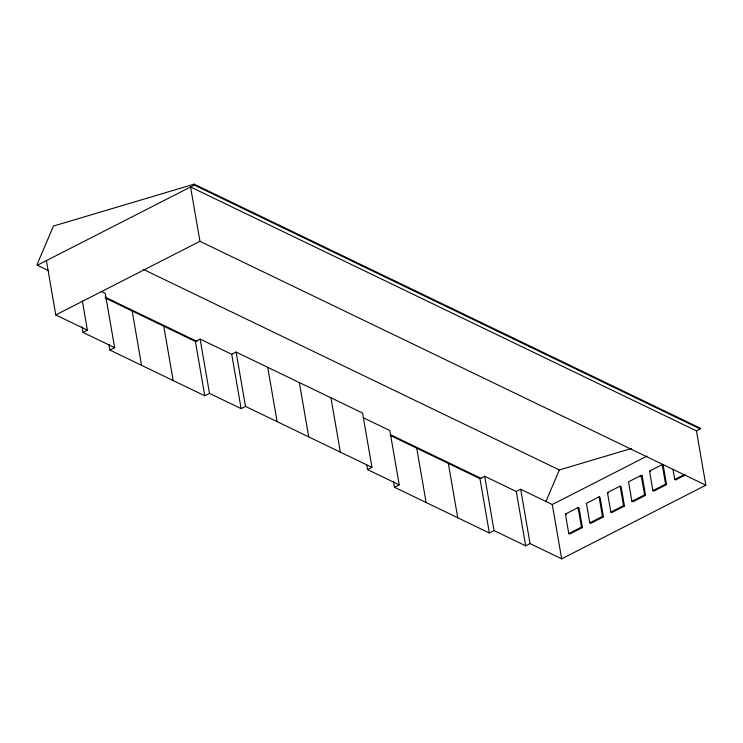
<?xml version="1.0" encoding="UTF-8"?>
<svg xmlns="http://www.w3.org/2000/svg" width="743" height="743" viewBox="0 0 743 743"><rect width="100%" height="100%" fill="white"/><g stroke="black" fill="none" stroke-linecap="round" stroke-linejoin="round"><path stroke-width="1.11" d="M545.761 501.869L559.34 469.957L631.364 448.512M37.308 265.26L194.322 185.072L700.212 428.971L700.064 428.061L194.164 184.162L53.45 226.058L37.15 264.35L37.308 265.26L48.713 270.758M46.391 260.617L55.781 314.939L199.951 241.308L705.85 485.207L696.47 430.884L190.57 186.985L199.951 241.308M82.046 326.762L83.021 332.418L87.395 330.189L82.315 300.757M108.952 344.408L109.927 350.074L114.636 347.659L105.255 293.346L101.178 291.377M105.645 298.203L195.4 341.483L200.108 339.068L231.732 354.318L236.107 352.08L362.575 413.052L371.964 467.375L367.59 469.613L366.801 465.081M109.927 350.074L204.78 395.796L209.498 393.391L241.113 408.641L245.487 406.402L371.964 467.375M393.521 481.603L394.496 487.259L399.205 484.854L389.824 430.531L363.299 417.752M390.214 435.398L479.969 478.668L484.677 476.263L516.292 491.513L520.667 489.275L552.29 504.516L647.032 456.128M394.496 487.259L489.349 532.991L494.058 530.586L525.682 545.826L530.056 543.597L561.671 558.838L705.85 485.207M696.47 430.884L700.212 428.971M565.395 514.063L578.091 507.58L579.029 508.026L582.401 527.567L569.714 534.05L568.776 533.595L565.395 514.063L566.342 514.509M599.099 496.844L586.403 503.327L589.784 522.868L590.722 523.323L603.418 516.84L600.038 497.299L599.099 496.844L602.471 516.385L603.418 516.84M607.468 492.572L620.154 486.098L621.092 486.544L624.473 506.085L611.777 512.568L610.839 512.113L607.468 492.572L608.406 493.027M641.209 475.344L628.522 481.826L631.894 501.358L632.832 501.813L645.528 495.33L642.156 475.789L641.209 475.344L644.59 494.875L645.528 495.33M649.531 471.09L662.217 464.607L663.165 465.062L666.536 484.603L653.84 491.086L652.902 490.631L649.531 471.09L650.469 471.545M640.197 476.792L642.156 475.789M568.776 533.595L581.463 527.112L582.401 527.567M589.784 522.868L602.471 516.385M610.839 512.113L623.526 505.63L624.473 506.085M631.894 501.358L644.59 494.875M652.902 490.631L665.598 484.148L666.536 484.603M673.047 469.715L674.728 479.486L684.489 474.498M685.436 474.953L675.675 479.941L674.728 479.486M143.334 269.393L559.34 469.957M105.088 297.107L197.071 341.446M390.437 434.674L481.38 478.511M55.781 314.939L87.395 330.189M83.021 332.418L114.636 347.659M367.59 469.613L399.205 484.854M662.217 464.607L665.598 484.148M620.154 486.098L623.526 505.63M578.091 507.58L581.463 527.112M552.29 504.516L561.671 558.838M520.667 489.275L530.056 543.597M516.292 491.513L525.682 545.826M484.677 476.263L494.058 530.586M479.969 478.668L489.349 532.991M448.345 463.428L457.734 517.75M416.73 448.187L426.111 502.509M330.96 397.811L340.34 452.134M299.345 382.571L308.726 436.893M267.721 367.33L277.102 421.643M236.107 352.08L245.487 406.402M231.732 354.318L241.113 408.641M194.164 184.162L194.322 185.072M200.108 339.068L209.498 393.391M195.4 341.483L204.78 395.796M163.785 326.233L173.165 380.555M132.161 310.992L141.542 365.315"/></g></svg>
